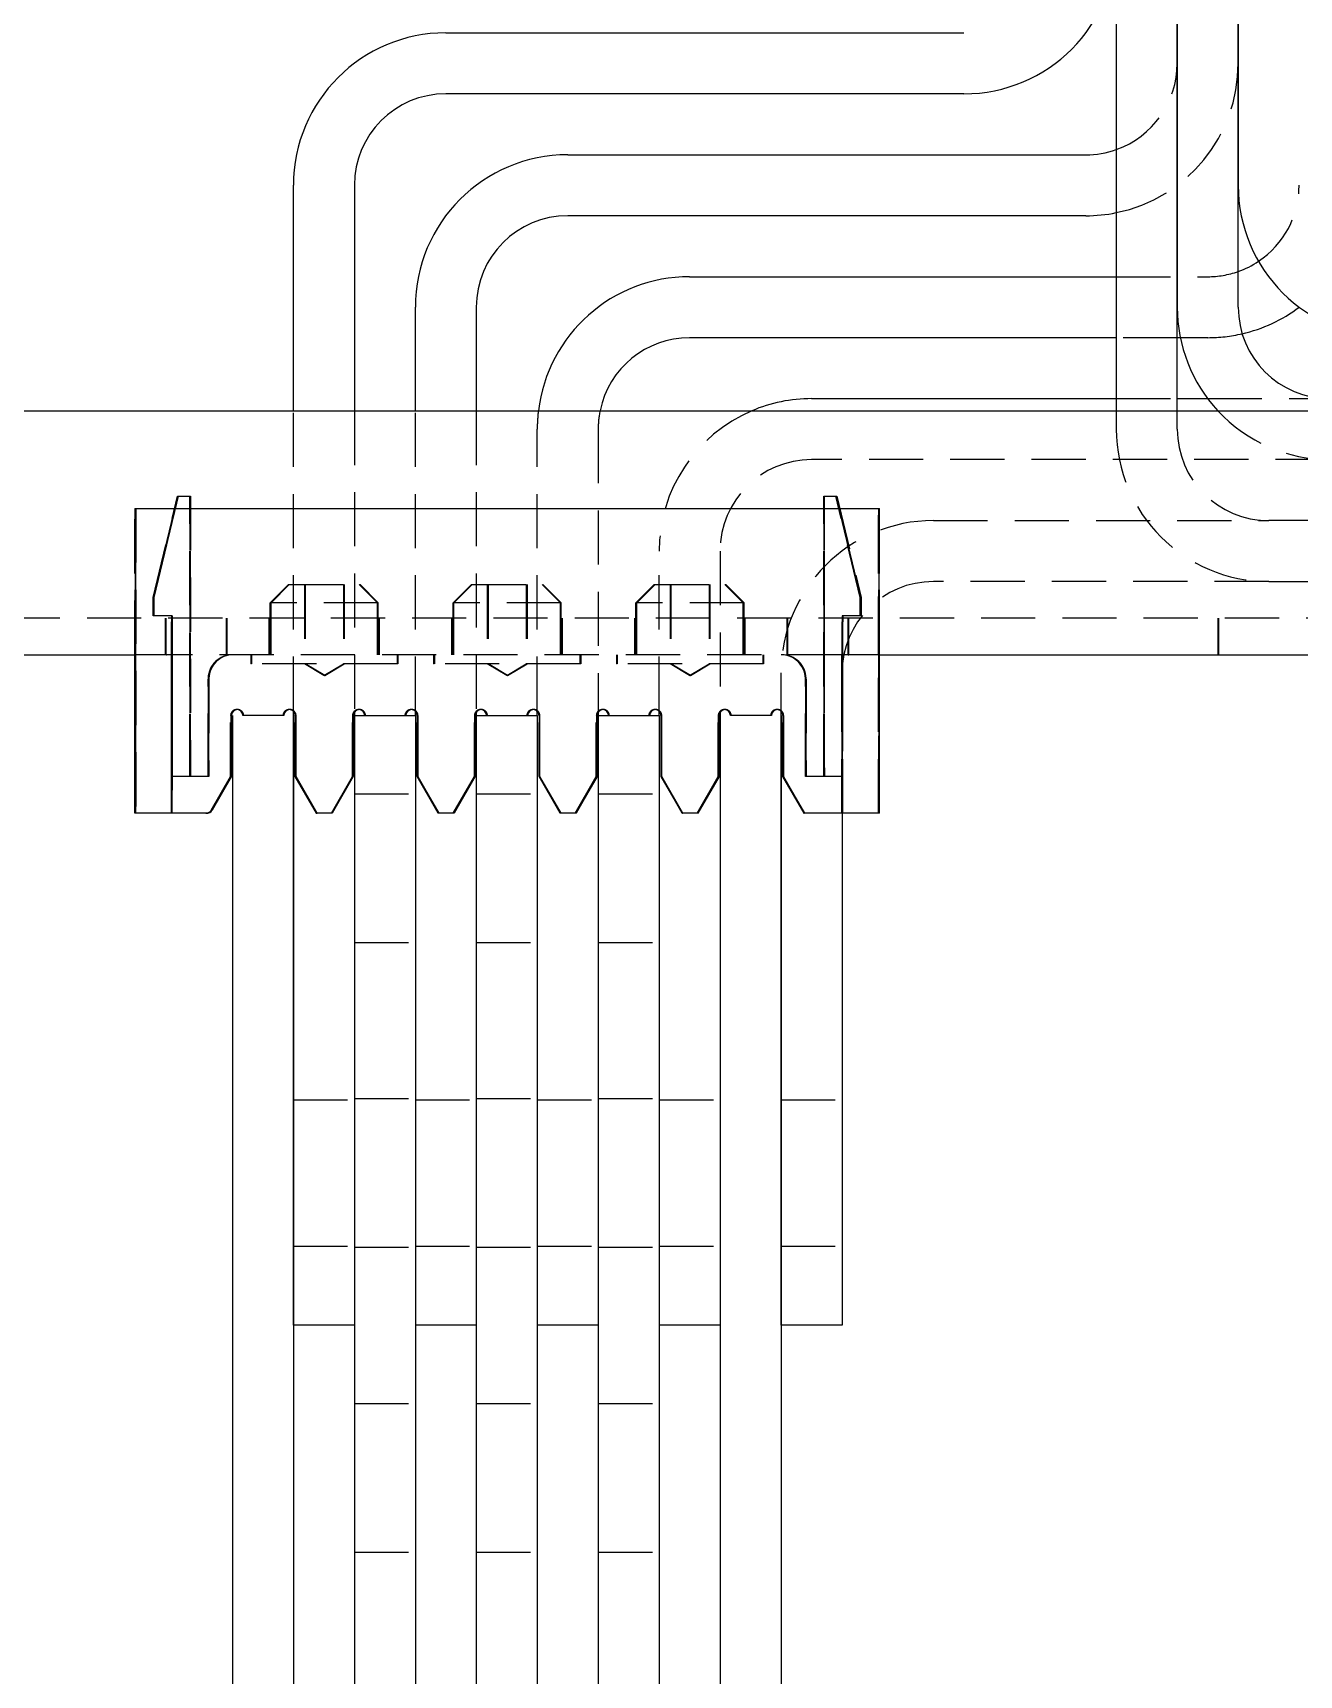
# Model space of a CAD drawing. Header units: millimetres. Extents: x -116965 to 323937, y 291661 to 566926.
# Drawn here: x -20347.3 to -20273.1, y 326051.8 to 326148 of the extents above; entities that cross this region are included whole.
import ezdxf

# ---------------------------------------------------------------- set-up
doc = ezdxf.new("R2010")
doc.units = ezdxf.units.MM
doc.linetypes.add('HIDDEN2', pattern=[4.7625, 3.175, -1.5875])
doc.layers.add('ALPHA', color=255, linetype='Continuous')
doc.layers.add('Pointille_Court', color=40, linetype='HIDDEN2', lineweight=25)

msp = doc.modelspace()

# ---------------------------------------------------------------- linework, layer by layer
at = {"layer": 'ALPHA'}
for p, q in [((-20283.804913, 326155.155185), (-20283.804913, 326125.869471)), ((-20280.233484, 326125.869471), (-20280.233484, 326155.155185)), ((-20280.233484, 326155.155185), (-20280.233484, 326131.9409)), ((-20276.662056, 326131.9409), (-20276.662056, 326155.155185)), ((-20276.662056, 326155.155185), (-20276.662056, 326139.083757)), ((-20323.090627, 326148.012328), (-20292.733484, 326148.012328)), ((-20292.733484, 326144.4409), (-20323.090627, 326144.4409)), ((-20315.94777, 326140.869471), (-20285.590627, 326140.869471)), ((-20332.019199, 326125.869471), (-20332.019199, 326139.083757)), ((-20328.44777, 326139.083757), (-20328.44777, 326125.869471)), ((-20285.590627, 326137.298043), (-20315.94777, 326137.298043)), ((-20308.804913, 326133.726614), (-20283.804913, 326133.726614)), ((-20324.876341, 326125.869471), (-20324.876341, 326131.9409)), ((-20321.304913, 326131.9409), (-20321.304913, 326125.869471)), ((-20283.804913, 326130.155185), (-20308.804913, 326130.155185)), ((-20280.05309, 326130.155185), (-20280.233484, 326130.155185)), ((-20435.195723, 326125.869471), (-20114.481443, 326125.869471)), ((-20301.662056, 326126.583757), (-20283.804913, 326126.583757)), ((-20280.233484, 326126.583757), (-20278.44777, 326126.583757)), ((-20341.266713, 326111.583757), (-20341.266541, 326120.155185)), ((-20341.266541, 326120.155185), (-20341.266133, 326120.155185)), ((-20341.266133, 326120.155185), (-20297.694706, 326120.155185)), ((-20341.266133, 326120.155185), (-20341.266133, 326102.298043)), ((-20297.694706, 326102.298043), (-20297.694706, 326120.155185)), ((-20386.980418, 326111.583757), (-20341.266713, 326111.583757)), ((-20341.307969, 326102.298043), (-20341.307969, 326111.583757)), ((-20341.307389, 326111.583757), (-20341.307389, 326102.298043)), ((-20341.302427, 326102.298043), (-20341.302427, 326111.583757)), ((-20341.301848, 326111.583757), (-20341.301848, 326102.298043)), ((-20341.272255, 326102.298043), (-20341.272255, 326111.583757)), ((-20341.271675, 326111.583757), (-20341.271675, 326102.298043)), ((-20341.266713, 326102.298043), (-20341.266713, 326111.583757)), ((-20297.694706, 326111.583757), (-20251.981, 326111.583757)), ((-20297.688098, 326102.298043), (-20297.688098, 326111.583757)), ((-20335.658991, 326108.012328), (-20335.658991, 326104.4409)), ((-20335.652384, 326108.012328), (-20335.652384, 326104.4409)), ((-20335.590627, 326108.012328), (-20335.590627, 326018.726614)), ((-20334.980419, 326108.012328), (-20334.98654, 326108.012328)), ((-20334.950826, 326108.012328), (-20334.980419, 326108.012328)), ((-20334.944705, 326108.012328), (-20334.950826, 326108.012328)), ((-20332.587562, 326108.012328), (-20334.944705, 326108.012328)), ((-20332.580955, 326108.012328), (-20332.587562, 326108.012328)), ((-20332.019199, 326072.298043), (-20332.019199, 326108.295725)), ((-20332.019199, 326108.012328), (-20332.019199, 326018.726614)), ((-20331.879398, 326108.012328), (-20331.879398, 326104.4409)), ((-20331.873276, 326104.4409), (-20331.873276, 326108.012328)), ((-20328.516134, 326108.012328), (-20328.516134, 326104.4409)), ((-20328.509527, 326108.012328), (-20328.509527, 326104.4409)), ((-20328.44777, 326108.213072), (-20328.44777, 326108.012328)), ((-20328.44777, 326108.012328), (-20324.876341, 326108.012328)), ((-20328.44777, 326108.012328), (-20328.44777, 326018.726614)), ((-20324.876341, 326108.012328), (-20324.876341, 326108.295724)), ((-20324.876341, 326108.012328), (-20324.876341, 326018.726614)), ((-20324.736541, 326108.012328), (-20324.736541, 326104.4409)), ((-20324.730419, 326104.4409), (-20324.730419, 326108.012328)), ((-20321.373277, 326108.012328), (-20321.373277, 326104.4409)), ((-20321.366669, 326108.012328), (-20321.366669, 326104.4409)), ((-20321.304913, 326108.213072), (-20321.304913, 326108.012328)), ((-20321.304913, 326108.012328), (-20317.733484, 326108.012328)), ((-20321.304913, 326108.012328), (-20321.304913, 326018.726614)), ((-20317.733484, 326108.012328), (-20317.733484, 326108.295724)), ((-20317.733484, 326108.012328), (-20317.733484, 326018.726614)), ((-20317.593684, 326108.012328), (-20317.593684, 326104.4409)), ((-20317.587562, 326104.4409), (-20317.587562, 326108.012328)), ((-20314.23042, 326108.012328), (-20314.23042, 326104.4409)), ((-20314.223812, 326108.012328), (-20314.223812, 326104.4409)), ((-20314.162056, 326108.213072), (-20314.162056, 326108.012328)), ((-20314.162056, 326108.012328), (-20310.590627, 326108.012328)), ((-20314.162056, 326108.012328), (-20314.162056, 326018.726614)), ((-20310.590627, 326108.012328), (-20310.590627, 326108.295724)), ((-20310.590627, 326108.012328), (-20310.590627, 326018.726614)), ((-20310.450827, 326108.012328), (-20310.450827, 326104.4409)), ((-20310.444705, 326104.4409), (-20310.444705, 326108.012328)), ((-20307.087562, 326108.012328), (-20307.087562, 326104.4409)), ((-20307.080955, 326108.012328), (-20307.080955, 326104.4409)), ((-20307.019199, 326108.213072), (-20307.019199, 326072.298043)), ((-20307.019199, 326108.012328), (-20307.019199, 326018.726614)), ((-20306.408991, 326108.012328), (-20306.415112, 326108.012328)), ((-20306.379398, 326108.012328), (-20306.408991, 326108.012328)), ((-20306.373277, 326108.012328), (-20306.379398, 326108.012328)), ((-20304.016134, 326108.012328), (-20306.373277, 326108.012328)), ((-20304.009527, 326108.012328), (-20304.016134, 326108.012328)), ((-20303.44777, 326072.298043), (-20303.44777, 326108.295724)), ((-20303.44777, 326108.012328), (-20303.44777, 326018.726614)), ((-20303.30797, 326108.012328), (-20303.30797, 326104.4409)), ((-20303.301848, 326104.4409), (-20303.301848, 326108.012328)), ((-20335.658991, 326104.4409), (-20336.793071, 326102.476614)), ((-20335.652384, 326104.4409), (-20336.786465, 326102.476614)), ((-20331.879398, 326104.4409), (-20331.873276, 326104.4409)), ((-20331.879398, 326104.4409), (-20330.642218, 326102.298043)), ((-20330.636097, 326102.298043), (-20331.873276, 326104.4409)), ((-20328.516134, 326104.4409), (-20329.753313, 326102.298043)), ((-20328.509527, 326104.4409), (-20329.746706, 326102.298043)), ((-20324.736541, 326104.4409), (-20324.730419, 326104.4409)), ((-20324.736541, 326104.4409), (-20323.499361, 326102.298043)), ((-20323.49324, 326102.298043), (-20324.730419, 326104.4409)), ((-20321.373277, 326104.4409), (-20322.610456, 326102.298043)), ((-20321.366669, 326104.4409), (-20322.603849, 326102.298043)), ((-20317.593684, 326104.4409), (-20317.587562, 326104.4409)), ((-20317.593684, 326104.4409), (-20316.356504, 326102.298043)), ((-20316.350383, 326102.298043), (-20317.587562, 326104.4409)), ((-20314.23042, 326104.4409), (-20315.467599, 326102.298043)), ((-20314.223812, 326104.4409), (-20315.460991, 326102.298043)), ((-20310.450827, 326104.4409), (-20310.444705, 326104.4409)), ((-20310.450827, 326104.4409), (-20309.213647, 326102.298043)), ((-20309.207526, 326102.298043), (-20310.444705, 326104.4409)), ((-20307.087562, 326104.4409), (-20308.324742, 326102.298043)), ((-20307.080955, 326104.4409), (-20308.318134, 326102.298043)), ((-20303.30797, 326104.4409), (-20303.301848, 326104.4409)), ((-20303.30797, 326104.4409), (-20302.07079, 326102.298043)), ((-20302.064669, 326102.298043), (-20303.301848, 326104.4409)), ((-20341.307389, 326102.298043), (-20341.307969, 326102.298043)), ((-20341.302427, 326102.298043), (-20341.307389, 326102.298043)), ((-20341.301848, 326102.298043), (-20341.302427, 326102.298043)), ((-20341.272255, 326102.298043), (-20341.301848, 326102.298043)), ((-20341.271675, 326102.298043), (-20341.272255, 326102.298043)), ((-20341.266713, 326102.298043), (-20341.271675, 326102.298043)), ((-20341.266133, 326102.298043), (-20341.266713, 326102.298043)), ((-20337.102366, 326102.298043), (-20341.266133, 326102.298043)), ((-20337.095759, 326102.298043), (-20337.102366, 326102.298043)), ((-20330.642218, 326102.298043), (-20330.636097, 326102.298043)), ((-20329.753313, 326102.298043), (-20330.636097, 326102.298043)), ((-20329.746706, 326102.298043), (-20329.753313, 326102.298043)), ((-20323.499361, 326102.298043), (-20323.49324, 326102.298043)), ((-20322.610456, 326102.298043), (-20323.49324, 326102.298043)), ((-20322.603849, 326102.298043), (-20322.610456, 326102.298043)), ((-20316.356504, 326102.298043), (-20316.350383, 326102.298043)), ((-20315.467599, 326102.298043), (-20316.350383, 326102.298043)), ((-20315.460991, 326102.298043), (-20315.467599, 326102.298043)), ((-20309.213647, 326102.298043), (-20309.207526, 326102.298043)), ((-20308.324742, 326102.298043), (-20309.207526, 326102.298043)), ((-20308.318134, 326102.298043), (-20308.324742, 326102.298043)), ((-20302.07079, 326102.298043), (-20302.064669, 326102.298043)), ((-20297.694706, 326102.298043), (-20302.064669, 326102.298043)), ((-20299.876341, 326102.298043), (-20299.876341, 326072.298043)), ((-20297.688098, 326102.298043), (-20297.694706, 326102.298043)), ((-20328.44777, 326072.298043), (-20332.019199, 326072.298043)), ((-20321.304913, 326072.298043), (-20324.876341, 326072.298043)), ((-20314.162056, 326072.298043), (-20317.733484, 326072.298043)), ((-20307.019199, 326072.298043), (-20310.590627, 326072.298043)), ((-20299.876341, 326072.298043), (-20303.44777, 326072.298043))]:
    msp.add_line(p, q, dxfattribs=at)
for centre, radius, start, end in [((-20292.733484, 326153.369471), 8.928571, 270, 0), ((-20323.090627, 326139.083757), 8.928571, 90, 180), ((-20323.090627, 326139.083757), 5.357143, 90, 180), ((-20315.94777, 326131.9409), 8.928571, 90, 180), ((-20285.590627, 326146.226614), 5.357143, 270, 289.47122063), ((-20267.733484, 326139.083757), 8.928571, 180, 270), ((-20285.590627, 326146.226614), 8.928571, 270, 281.53695903), ((-20315.94777, 326131.9409), 5.357143, 90, 180), ((-20278.44777, 326139.083757), 5.357143, 289.47122063, 303.74898859), ((-20308.804913, 326124.798043), 8.928571, 90, 173.10789742), ((-20271.304913, 326131.9409), 8.928571, 180, 222.84364304), ((-20271.304913, 326131.9409), 5.357143, 180, 270), ((-20278.44777, 326139.083757), 8.928571, 283.05194057, 306.86989765), ((-20308.804913, 326124.798043), 5.357143, 90, 168.46304097), ((-20301.662056, 326117.655185), 8.928571, 90, 113.07391807), ((-20335.295241, 326108.012328), 0.357143, 91.02102788, 180), ((-20332.223812, 326108.012328), 0.357143, 91.02103235, 180), ((-20328.152384, 326108.012328), 0.357143, 91.02103827, 180), ((-20325.080955, 326108.012328), 0.357143, 91.02104274, 180), ((-20321.009527, 326108.012328), 0.357143, 91.02104867, 180), ((-20317.938098, 326108.012328), 0.357143, 91.02105313, 180), ((-20313.866669, 326108.012328), 0.357143, 91.02105906, 180), ((-20310.795241, 326108.012328), 0.357143, 91.02106353, 180), ((-20306.723812, 326108.012328), 0.357143, 91.02106945, 180), ((-20303.652384, 326108.012328), 0.357143, 91.02107392, 180), ((-20337.095759, 326102.655185), 0.357143, 270, 330)]:
    msp.add_arc(centre, radius, start, end, dxfattribs=at)
for centre, start_param, end_param in [((-20335.301848, 326108.012328), 4.71238898, 7.853981634), ((-20335.343683, 326108.012328), 4.71238898, 6.215313854), ((-20335.337562, 326108.012328), 4.71238898, 6.223901028), ((-20335.307969, 326108.012328), 4.71238898, 6.274615404), ((-20332.230419, 326108.012328), 4.71238898, 7.853981634), ((-20332.272255, 326108.012328), 5.495733454, 6.215313776), ((-20332.266133, 326108.012328), 5.519735519, 6.22390095), ((-20332.23654, 326108.012328), 4.71238898, 6.274615404), ((-20328.158991, 326108.012328), 4.71238898, 7.853981634), ((-20328.200826, 326108.012328), 4.71238898, 6.215313672), ((-20328.194705, 326108.012328), 4.71238898, 6.223900846), ((-20328.165112, 326108.012328), 4.71238898, 6.274615404), ((-20325.087562, 326108.012328), 4.71238898, 7.853981634), ((-20325.129398, 326108.012328), 5.49573294, 6.215313594), ((-20325.123276, 326108.012328), 5.519735017, 6.223900768), ((-20325.093683, 326108.012328), 4.71238898, 6.274615404), ((-20321.016134, 326108.012328), 4.71238898, 7.853981634), ((-20321.057969, 326108.012328), 4.71238898, 6.215313491), ((-20321.051848, 326108.012328), 4.71238898, 6.223900664), ((-20321.022255, 326108.012328), 4.71238898, 6.274615404), ((-20317.944705, 326108.012328), 4.71238898, 7.853981634), ((-20317.986541, 326108.012328), 5.495732426, 6.215313412), ((-20317.980419, 326108.012328), 5.519734515, 6.223900586), ((-20317.950826, 326108.012328), 4.71238898, 6.274615404), ((-20313.873277, 326108.012328), 4.71238898, 7.853981634), ((-20313.915112, 326108.012328), 4.71238898, 6.215313309), ((-20313.908991, 326108.012328), 4.71238898, 6.223900483), ((-20313.879398, 326108.012328), 4.71238898, 6.274615404), ((-20310.801848, 326108.012328), 4.71238898, 7.853981634), ((-20310.843684, 326108.012328), 5.495731912, 6.215313231), ((-20310.837562, 326108.012328), 5.519734013, 6.223900405), ((-20310.807969, 326108.012328), 4.71238898, 6.274615404), ((-20306.73042, 326108.012328), 4.71238898, 7.853981634), ((-20306.772255, 326108.012328), 4.71238898, 6.215313127), ((-20306.766134, 326108.012328), 4.71238898, 6.223900301), ((-20306.736541, 326108.012328), 4.71238898, 6.274615404), ((-20303.658991, 326108.012328), 4.71238898, 7.853981634), ((-20303.700827, 326108.012328), 5.495731398, 6.215313049), ((-20303.694705, 326108.012328), 5.519733511, 6.223900223), ((-20303.665112, 326108.012328), 4.71238898, 6.274615404), ((-20337.102366, 326102.655185), 3.141592654, 4.188790205)]:
    msp.add_ellipse(centre, major_axis=(0, 0.357143), ratio=0.999999982, start_param=start_param, end_param=end_param, dxfattribs=at)
at = {"layer": 'Pointille_Court'}
for p, q in [((-20283.804913, 326133.726614), (-20278.44777, 326133.726614)), ((-20280.233484, 326130.155185), (-20283.804913, 326130.155185)), ((-20278.44777, 326130.155185), (-20280.05309, 326130.155185)), ((-20332.019199, 326108.295725), (-20332.019199, 326125.869471)), ((-20328.44777, 326125.869471), (-20328.44777, 326108.213072)), ((-20324.876341, 326108.295724), (-20324.876341, 326125.869471)), ((-20321.304913, 326125.869471), (-20321.304913, 326108.213072)), ((-20283.804913, 326126.583757), (-20280.233484, 326126.583757)), ((-20283.804913, 326125.869471), (-20283.804913, 326124.798043)), ((-20280.233484, 326124.798043), (-20280.233484, 326125.869471)), ((-20278.44777, 326126.583757), (-20271.304913, 326126.583757)), ((-20317.733484, 326108.295724), (-20317.733484, 326124.798043)), ((-20314.162056, 326124.798043), (-20314.162056, 326108.213072)), ((-20271.304913, 326123.012328), (-20301.662056, 326123.012328)), ((-20341.307969, 326120.155185), (-20341.307561, 326120.155185)), ((-20341.307969, 326111.583757), (-20341.307969, 326120.155185)), ((-20341.307561, 326120.155185), (-20341.307389, 326111.583757)), ((-20341.307561, 326120.155185), (-20341.302256, 326120.155185)), ((-20341.302427, 326111.583757), (-20341.302256, 326120.155185)), ((-20341.302256, 326120.155185), (-20341.301848, 326120.155185)), ((-20341.301848, 326120.155185), (-20341.272255, 326120.155185)), ((-20341.301848, 326120.155185), (-20341.301848, 326111.583757)), ((-20341.272255, 326120.155185), (-20341.271846, 326120.155185)), ((-20341.272255, 326111.583757), (-20341.272255, 326120.155185)), ((-20341.271846, 326120.155185), (-20341.271675, 326111.583757)), ((-20341.271846, 326120.155185), (-20341.266541, 326120.155185)), ((-20341.259527, 326120.155185), (-20341.259527, 326102.298043)), ((-20338.805316, 326120.869471), (-20340.233937, 326114.9409)), ((-20340.233022, 326114.9409), (-20338.8045, 326120.869471)), ((-20338.769602, 326120.869471), (-20340.198223, 326114.9409)), ((-20340.197308, 326114.9409), (-20338.768786, 326120.869471)), ((-20340.188098, 326114.9409), (-20338.759527, 326120.869471)), ((-20338.805316, 326120.869471), (-20338.8045, 326120.869471)), ((-20338.8045, 326120.869471), (-20338.769602, 326120.869471)), ((-20338.769602, 326120.869471), (-20338.768786, 326120.869471)), ((-20338.768786, 326120.869471), (-20338.0545, 326120.869471)), ((-20338.091162, 326104.953344), (-20338.091031, 326120.869471)), ((-20338.090214, 326120.869471), (-20338.090083, 326104.953344)), ((-20338.055448, 326104.953344), (-20338.055316, 326120.869471)), ((-20338.0545, 326120.869471), (-20338.054368, 326104.953344)), ((-20338.0545, 326120.869471), (-20338.045241, 326120.869471)), ((-20338.045241, 326120.869471), (-20338.045241, 326104.953344)), ((-20300.948134, 326120.869471), (-20300.948305, 326104.94655)), ((-20300.948134, 326120.869471), (-20300.947332, 326120.869471)), ((-20300.947332, 326120.869471), (-20300.91242, 326120.869471)), ((-20300.947225, 326104.957788), (-20300.947332, 326120.869471)), ((-20300.91242, 326120.869471), (-20300.912591, 326104.94655)), ((-20300.91242, 326120.869471), (-20300.911618, 326120.869471)), ((-20300.911618, 326120.869471), (-20300.197332, 326120.869471)), ((-20300.911511, 326104.957788), (-20300.911618, 326120.869471)), ((-20300.902384, 326104.957788), (-20300.902384, 326120.869471)), ((-20298.805341, 326114.9409), (-20300.233849, 326120.869471)), ((-20300.233046, 326120.869471), (-20298.804435, 326114.9409)), ((-20298.769626, 326114.9409), (-20300.198134, 326120.869471)), ((-20300.197332, 326120.869471), (-20298.768721, 326114.9409)), ((-20300.197332, 326120.869471), (-20300.188098, 326120.869471)), ((-20300.188098, 326120.869471), (-20298.759527, 326114.9409)), ((-20297.736541, 326120.155185), (-20297.736541, 326102.298043)), ((-20297.735961, 326111.583757), (-20297.736133, 326120.155185)), ((-20297.730828, 326120.155185), (-20297.730999, 326111.583757)), ((-20297.73042, 326102.298043), (-20297.73042, 326120.155185)), ((-20297.700827, 326120.155185), (-20297.700827, 326102.298043)), ((-20297.700247, 326111.583757), (-20297.700419, 326120.155185)), ((-20297.695114, 326120.155185), (-20297.695285, 326111.583757)), ((-20297.694706, 326120.155185), (-20297.688098, 326120.155185)), ((-20297.688098, 326111.583757), (-20297.688098, 326120.155185)), ((-20294.519199, 326119.4409), (-20274.876341, 326119.4409)), ((-20248.090627, 326119.4409), (-20274.876341, 326119.4409)), ((-20310.590627, 326108.295724), (-20310.590627, 326117.655185)), ((-20307.019199, 326117.655185), (-20307.019199, 326108.213072)), ((-20332.304908, 326115.6909), (-20333.376337, 326114.619471)), ((-20332.269194, 326115.6909), (-20333.340623, 326114.619471)), ((-20332.259527, 326115.6909), (-20333.330955, 326114.619471)), ((-20332.304908, 326115.6909), (-20332.304908, 326115.6909)), ((-20332.304908, 326115.6909), (-20332.269194, 326115.6909)), ((-20332.269194, 326115.6909), (-20332.269194, 326115.6909)), ((-20332.269194, 326115.6909), (-20328.126337, 326115.6909)), ((-20331.376337, 326115.6909), (-20331.376337, 326111.583757)), ((-20331.340623, 326115.6909), (-20331.340623, 326111.583757)), ((-20331.330955, 326115.6909), (-20331.330955, 326111.583757)), ((-20329.090623, 326115.6909), (-20329.090623, 326111.583757)), ((-20329.054908, 326115.6909), (-20329.054908, 326111.583757)), ((-20329.045241, 326115.6909), (-20329.045241, 326111.583757)), ((-20328.162051, 326115.6909), (-20327.090623, 326114.619471)), ((-20328.126337, 326115.6909), (-20327.054908, 326114.619471)), ((-20328.126337, 326115.6909), (-20328.116669, 326115.6909)), ((-20328.116669, 326115.6909), (-20327.045241, 326114.619471)), ((-20321.590623, 326115.6909), (-20322.662051, 326114.619471)), ((-20321.554909, 326115.6909), (-20322.626337, 326114.619471)), ((-20321.545241, 326115.6909), (-20322.616669, 326114.619471)), ((-20321.590623, 326115.6909), (-20321.590623, 326115.6909)), ((-20321.590623, 326115.6909), (-20321.554909, 326115.6909)), ((-20321.554909, 326115.6909), (-20321.554909, 326115.6909)), ((-20321.554909, 326115.6909), (-20317.412051, 326115.6909)), ((-20320.662051, 326115.6909), (-20320.662051, 326111.583757)), ((-20320.626337, 326115.6909), (-20320.626337, 326111.583757)), ((-20320.616669, 326115.6909), (-20320.616669, 326111.583757)), ((-20318.376337, 326115.6909), (-20318.376337, 326111.583757)), ((-20318.340623, 326115.6909), (-20318.340623, 326111.583757)), ((-20318.330955, 326115.6909), (-20318.330955, 326111.583757)), ((-20317.447766, 326115.6909), (-20316.376337, 326114.619471)), ((-20317.412051, 326115.6909), (-20316.340623, 326114.619471)), ((-20317.412051, 326115.6909), (-20317.402384, 326115.6909)), ((-20317.402384, 326115.6909), (-20316.330955, 326114.619471)), ((-20310.876337, 326115.6909), (-20311.947766, 326114.619471)), ((-20310.840623, 326115.6909), (-20311.912052, 326114.619471)), ((-20310.830955, 326115.6909), (-20311.902384, 326114.619471)), ((-20310.876337, 326115.6909), (-20310.876337, 326115.6909)), ((-20310.876337, 326115.6909), (-20310.840623, 326115.6909)), ((-20310.840623, 326115.6909), (-20310.840623, 326115.6909)), ((-20310.840623, 326115.6909), (-20306.697766, 326115.6909)), ((-20309.947766, 326115.6909), (-20309.947766, 326111.583757)), ((-20309.912052, 326115.6909), (-20309.912052, 326111.583757)), ((-20309.902384, 326115.6909), (-20309.902384, 326111.583757)), ((-20307.662052, 326115.6909), (-20307.662052, 326111.583757)), ((-20307.626337, 326115.6909), (-20307.626337, 326111.583757)), ((-20307.616669, 326115.6909), (-20307.616669, 326111.583757)), ((-20306.73348, 326115.6909), (-20305.662052, 326114.619471)), ((-20306.697766, 326115.6909), (-20305.626337, 326114.619471)), ((-20306.697766, 326115.6909), (-20306.688098, 326115.6909)), ((-20306.688098, 326115.6909), (-20305.616669, 326114.619471)), ((-20274.876341, 326115.869471), (-20294.519199, 326115.869471)), ((-20274.876341, 326115.869471), (-20248.090627, 326115.869471)), ((-20340.233937, 326114.9409), (-20340.233946, 326113.869471)), ((-20340.233022, 326114.9409), (-20340.233937, 326114.9409)), ((-20340.233014, 326113.869471), (-20340.233022, 326114.9409)), ((-20340.198223, 326114.9409), (-20340.198231, 326113.869471)), ((-20340.197308, 326114.9409), (-20340.198223, 326114.9409)), ((-20340.197299, 326113.869471), (-20340.197308, 326114.9409)), ((-20340.188098, 326113.869471), (-20340.188098, 326114.9409)), ((-20333.376337, 326111.583757), (-20333.376337, 326114.619471)), ((-20333.340623, 326114.619471), (-20333.376337, 326114.619471)), ((-20333.376337, 326114.619471), (-20333.376337, 326114.619471)), ((-20333.340623, 326111.583757), (-20333.340623, 326114.619471)), ((-20327.054908, 326114.619471), (-20333.340623, 326114.619471)), ((-20333.340623, 326114.619471), (-20333.340623, 326114.619471)), ((-20333.330955, 326111.583757), (-20333.330955, 326114.619471)), ((-20327.090623, 326111.583757), (-20327.090623, 326114.619471)), ((-20327.054908, 326111.583757), (-20327.054908, 326114.619471)), ((-20327.045241, 326114.619471), (-20327.054908, 326114.619471)), ((-20327.045241, 326111.583757), (-20327.045241, 326114.619471)), ((-20322.662051, 326111.583757), (-20322.662051, 326114.619471)), ((-20322.626337, 326114.619471), (-20322.662051, 326114.619471)), ((-20322.662051, 326114.619471), (-20322.662051, 326114.619471)), ((-20322.626337, 326111.583757), (-20322.626337, 326114.619471)), ((-20316.340623, 326114.619471), (-20322.626337, 326114.619471)), ((-20322.626337, 326114.619471), (-20322.626337, 326114.619471)), ((-20322.616669, 326111.583757), (-20322.616669, 326114.619471)), ((-20316.376337, 326111.583757), (-20316.376337, 326114.619471)), ((-20316.340623, 326111.583757), (-20316.340623, 326114.619471)), ((-20316.330955, 326114.619471), (-20316.340623, 326114.619471)), ((-20316.330955, 326111.583757), (-20316.330955, 326114.619471)), ((-20311.947766, 326111.583757), (-20311.947766, 326114.619471)), ((-20311.912052, 326114.619471), (-20311.947766, 326114.619471)), ((-20311.947766, 326114.619471), (-20311.947766, 326114.619471)), ((-20311.912052, 326111.583757), (-20311.912052, 326114.619471)), ((-20305.626337, 326114.619471), (-20311.912052, 326114.619471)), ((-20311.912052, 326114.619471), (-20311.912052, 326114.619471)), ((-20311.902384, 326111.583757), (-20311.902384, 326114.619471)), ((-20305.662052, 326111.583757), (-20305.662052, 326114.619471)), ((-20305.626337, 326111.583757), (-20305.626337, 326114.619471)), ((-20305.616669, 326114.619471), (-20305.626337, 326114.619471)), ((-20305.616669, 326111.583757), (-20305.616669, 326114.619471)), ((-20298.805352, 326113.869471), (-20298.805341, 326114.9409)), ((-20298.804435, 326114.9409), (-20298.805341, 326114.9409)), ((-20298.804435, 326114.9409), (-20298.804428, 326113.869471)), ((-20298.769638, 326113.869471), (-20298.769626, 326114.9409)), ((-20298.768721, 326114.9409), (-20298.769626, 326114.9409)), ((-20298.768721, 326114.9409), (-20298.768714, 326113.869471)), ((-20298.759527, 326114.9409), (-20298.759527, 326113.869471)), ((-20112.339402, 326113.726614), (-20437.339397, 326113.726614)), ((-20340.233014, 326113.869471), (-20340.233946, 326113.869471)), ((-20340.198231, 326113.869471), (-20340.233014, 326113.869471)), ((-20340.197299, 326113.869471), (-20340.198231, 326113.869471)), ((-20339.125871, 326113.869471), (-20340.197299, 326113.869471)), ((-20339.519806, 326111.583757), (-20339.519806, 326113.726614)), ((-20339.518582, 326111.583757), (-20339.518582, 326113.726614)), ((-20339.484092, 326111.583757), (-20339.484092, 326113.726614)), ((-20339.482868, 326111.583757), (-20339.482868, 326113.726614)), ((-20339.473812, 326111.583757), (-20339.473812, 326113.726614)), ((-20339.164532, 326111.583757), (-20339.164571, 326113.502624)), ((-20339.162517, 326113.869471), (-20339.162591, 326104.953344)), ((-20339.161511, 326104.953344), (-20339.161585, 326113.869471)), ((-20339.159532, 326113.502624), (-20339.15957, 326111.583757)), ((-20339.128818, 326111.583757), (-20339.128856, 326113.502624)), ((-20339.126803, 326113.869471), (-20339.126877, 326104.953344)), ((-20339.125797, 326104.953344), (-20339.125871, 326113.869471)), ((-20339.116669, 326113.869471), (-20339.125871, 326113.869471)), ((-20339.123817, 326113.502624), (-20339.123856, 326111.583757)), ((-20339.116669, 326113.502624), (-20339.116669, 326113.869471)), ((-20339.116669, 326113.502624), (-20339.116669, 326111.583757)), ((-20335.948378, 326111.583757), (-20335.948378, 326113.726614)), ((-20335.947153, 326111.583757), (-20335.947153, 326113.726614)), ((-20335.912663, 326111.583757), (-20335.912663, 326113.726614)), ((-20335.911439, 326111.583757), (-20335.911439, 326113.726614)), ((-20335.902384, 326111.583757), (-20335.902384, 326113.726614)), ((-20333.447766, 326111.583757), (-20333.447766, 326113.726614)), ((-20333.412051, 326111.583757), (-20333.412051, 326113.726614)), ((-20333.402384, 326111.583757), (-20333.402384, 326113.726614)), ((-20327.019194, 326111.583757), (-20327.019194, 326113.726614)), ((-20326.98348, 326111.583757), (-20326.98348, 326113.726614)), ((-20326.973812, 326111.583757), (-20326.973812, 326113.726614)), ((-20322.73348, 326111.583757), (-20322.73348, 326113.726614)), ((-20322.697766, 326111.583757), (-20322.697766, 326113.726614)), ((-20322.688098, 326111.583757), (-20322.688098, 326113.726614)), ((-20316.304909, 326111.583757), (-20316.304909, 326113.726614)), ((-20316.269194, 326111.583757), (-20316.269194, 326113.726614)), ((-20316.259527, 326111.583757), (-20316.259527, 326113.726614)), ((-20312.019195, 326111.583757), (-20312.019195, 326113.726614)), ((-20311.98348, 326111.583757), (-20311.98348, 326113.726614)), ((-20311.973812, 326111.583757), (-20311.973812, 326113.726614)), ((-20305.590623, 326111.583757), (-20305.590623, 326113.726614)), ((-20305.554909, 326111.583757), (-20305.554909, 326113.726614)), ((-20305.545241, 326111.583757), (-20305.545241, 326113.726614)), ((-20303.091235, 326111.583757), (-20303.091235, 326113.726614)), ((-20303.090011, 326111.583757), (-20303.090011, 326113.726614)), ((-20303.055521, 326111.583757), (-20303.055521, 326113.726614)), ((-20303.054297, 326111.583757), (-20303.054297, 326113.726614)), ((-20303.045241, 326111.583757), (-20303.045241, 326113.726614)), ((-20299.878857, 326113.502624), (-20299.878819, 326111.583757)), ((-20299.876876, 326104.94655), (-20299.876781, 326113.869471)), ((-20299.876781, 326113.869471), (-20299.875857, 326113.869471)), ((-20299.841066, 326113.869471), (-20299.875857, 326113.869471)), ((-20299.875857, 326113.869471), (-20299.875797, 326104.957788)), ((-20299.873857, 326111.583757), (-20299.873818, 326113.502624)), ((-20299.843143, 326113.502624), (-20299.843104, 326111.583757)), ((-20299.841162, 326104.94655), (-20299.841066, 326113.869471)), ((-20299.841066, 326113.869471), (-20299.840142, 326113.869471)), ((-20298.768714, 326113.869471), (-20299.840142, 326113.869471)), ((-20299.840142, 326113.869471), (-20299.840083, 326104.957788)), ((-20299.838142, 326111.583757), (-20299.838104, 326113.502624)), ((-20299.830955, 326113.869471), (-20299.830955, 326113.502624)), ((-20299.830955, 326111.583757), (-20299.830955, 326113.502624)), ((-20299.519807, 326111.583757), (-20299.519807, 326113.726614)), ((-20299.518583, 326111.583757), (-20299.518583, 326113.726614)), ((-20299.484093, 326111.583757), (-20299.484093, 326113.726614)), ((-20299.482868, 326111.583757), (-20299.482868, 326113.726614)), ((-20299.473812, 326111.583757), (-20299.473812, 326113.726614)), ((-20298.759527, 326113.869471), (-20298.768714, 326113.869471)), ((-20277.841188, 326111.583757), (-20277.841188, 326113.726614)), ((-20277.840059, 326111.583757), (-20277.840059, 326113.726614)), ((-20277.805474, 326111.583757), (-20277.805474, 326113.726614)), ((-20277.804345, 326111.583757), (-20277.804345, 326113.726614)), ((-20277.795241, 326111.583757), (-20277.795241, 326113.726614)), ((-20339.480999, 326111.583757), (-20341.266713, 326111.583757)), ((-20339.480999, 326111.583757), (-20339.455752, 326111.583757)), ((-20339.123856, 326111.583757), (-20339.455752, 326111.583757)), ((-20339.159638, 326102.298043), (-20339.159638, 326111.583757)), ((-20339.123924, 326102.298043), (-20339.123924, 326111.583757)), ((-20299.83851, 326111.583757), (-20339.123856, 326111.583757)), ((-20339.116669, 326111.583757), (-20339.116669, 326102.298043)), ((-20334.519194, 326111.583757), (-20334.519194, 326111.048043)), ((-20334.48348, 326111.583757), (-20334.48348, 326111.048043)), ((-20334.473812, 326111.583757), (-20334.473812, 326111.048043)), ((-20325.947766, 326111.583757), (-20325.947766, 326111.048043)), ((-20325.912051, 326111.583757), (-20325.912051, 326111.048043)), ((-20325.902384, 326111.583757), (-20325.902384, 326111.048043)), ((-20323.804909, 326111.583757), (-20323.804909, 326111.048043)), ((-20323.769194, 326111.583757), (-20323.769194, 326111.048043)), ((-20323.759527, 326111.583757), (-20323.759527, 326111.048043)), ((-20315.23348, 326111.583757), (-20315.23348, 326111.048043)), ((-20315.197766, 326111.583757), (-20315.197766, 326111.048043)), ((-20315.188098, 326111.583757), (-20315.188098, 326111.048043)), ((-20313.090623, 326111.583757), (-20313.090623, 326111.048043)), ((-20313.054909, 326111.583757), (-20313.054909, 326111.048043)), ((-20313.045241, 326111.583757), (-20313.045241, 326111.048043)), ((-20304.519195, 326111.583757), (-20304.519195, 326111.048043)), ((-20304.48348, 326111.583757), (-20304.48348, 326111.048043)), ((-20304.473812, 326111.583757), (-20304.473812, 326111.048043)), ((-20299.878751, 326102.298043), (-20299.878751, 326111.583757)), ((-20299.843036, 326102.298043), (-20299.843036, 326111.583757)), ((-20299.83851, 326111.583757), (-20299.83821, 326111.583757)), ((-20299.83821, 326111.583757), (-20299.838142, 326111.583757)), ((-20299.506246, 326111.583757), (-20299.838142, 326111.583757)), ((-20299.830955, 326102.298043), (-20299.830955, 326111.583757)), ((-20299.506246, 326111.583757), (-20299.480999, 326111.583757)), ((-20297.695285, 326111.583757), (-20299.480999, 326111.583757)), ((-20297.735962, 326102.298043), (-20297.735962, 326111.583757)), ((-20297.730999, 326111.583757), (-20297.730999, 326102.298043)), ((-20297.700247, 326102.298043), (-20297.700247, 326111.583757)), ((-20297.695285, 326111.583757), (-20297.695285, 326102.298043)), ((-20297.695285, 326111.583757), (-20297.694706, 326111.583757)), ((-20334.48348, 326111.048043), (-20334.519194, 326111.048043)), ((-20334.519194, 326111.048043), (-20334.519194, 326111.048043)), ((-20325.912051, 326111.048043), (-20334.48348, 326111.048043)), ((-20334.48348, 326111.048043), (-20334.48348, 326111.048043)), ((-20330.23348, 326110.361345), (-20331.376337, 326111.048043)), ((-20330.197766, 326110.361345), (-20331.340623, 326111.048043)), ((-20330.188098, 326110.361345), (-20331.330955, 326111.048043)), ((-20330.23348, 326110.361345), (-20329.090623, 326111.048043)), ((-20330.197766, 326110.361345), (-20329.054908, 326111.048043)), ((-20330.188098, 326110.361345), (-20329.045241, 326111.048043)), ((-20325.902384, 326111.048043), (-20325.912051, 326111.048043)), ((-20323.769194, 326111.048043), (-20323.804909, 326111.048043)), ((-20323.804909, 326111.048043), (-20323.804909, 326111.048043)), ((-20315.197766, 326111.048043), (-20323.769194, 326111.048043)), ((-20323.769194, 326111.048043), (-20323.769194, 326111.048043)), ((-20319.519194, 326110.361345), (-20320.662051, 326111.048043)), ((-20319.48348, 326110.361345), (-20320.626337, 326111.048043)), ((-20319.473812, 326110.361345), (-20320.616669, 326111.048043)), ((-20319.519194, 326110.361345), (-20318.376337, 326111.048043)), ((-20319.48348, 326110.361345), (-20318.340623, 326111.048043)), ((-20319.473812, 326110.361345), (-20318.330955, 326111.048043)), ((-20315.188098, 326111.048043), (-20315.197766, 326111.048043)), ((-20313.054909, 326111.048043), (-20313.090623, 326111.048043)), ((-20313.090623, 326111.048043), (-20313.090623, 326111.048043)), ((-20304.48348, 326111.048043), (-20313.054909, 326111.048043)), ((-20313.054909, 326111.048043), (-20313.054909, 326111.048043)), ((-20308.804909, 326110.361345), (-20309.947766, 326111.048043)), ((-20308.769195, 326110.361345), (-20309.912052, 326111.048043)), ((-20308.759527, 326110.361345), (-20309.902384, 326111.048043)), ((-20308.804909, 326110.361345), (-20307.662052, 326111.048043)), ((-20308.769195, 326110.361345), (-20307.626337, 326111.048043)), ((-20308.759527, 326110.361345), (-20307.616669, 326111.048043)), ((-20304.473812, 326111.048043), (-20304.48348, 326111.048043)), ((-20303.44777, 326108.295724), (-20303.44777, 326110.512328)), ((-20299.876341, 326110.512328), (-20299.876341, 326102.298043)), ((-20339.162814, 326104.957918), (-20339.162848, 326110.205042)), ((-20339.161254, 326110.205042), (-20339.161289, 326104.957918)), ((-20339.127099, 326104.957918), (-20339.127134, 326110.205042)), ((-20339.125539, 326110.205042), (-20339.125574, 326104.957918)), ((-20337.019991, 326110.155185), (-20337.019956, 326104.957918)), ((-20337.018432, 326104.957918), (-20337.018397, 326110.155185)), ((-20336.984277, 326110.155185), (-20336.984242, 326104.957918)), ((-20336.982717, 326104.957918), (-20336.982683, 326110.155185)), ((-20336.973812, 326104.957918), (-20336.973812, 326110.155185)), ((-20302.019957, 326104.957918), (-20302.019992, 326110.155185)), ((-20302.018398, 326110.155185), (-20302.018432, 326104.957918)), ((-20301.984243, 326104.957918), (-20301.984277, 326110.155185)), ((-20301.982683, 326110.155185), (-20301.982718, 326104.957918)), ((-20301.973812, 326110.155185), (-20301.973812, 326104.957918)), ((-20299.877135, 326110.205042), (-20299.8771, 326104.957918)), ((-20299.875575, 326104.957918), (-20299.87554, 326110.205042)), ((-20299.841421, 326110.205042), (-20299.841386, 326104.957918)), ((-20299.839861, 326104.957918), (-20299.839826, 326110.205042)), ((-20335.700826, 326104.4409), (-20335.700826, 326108.012328)), ((-20335.694705, 326108.012328), (-20335.694705, 326104.4409)), ((-20335.665112, 326104.4409), (-20335.665112, 326108.012328)), ((-20335.337562, 326108.369471), (-20335.343683, 326108.369471)), ((-20335.301848, 326108.369471), (-20335.307969, 326108.369471)), ((-20332.266133, 326108.369471), (-20332.272255, 326108.369471)), ((-20332.230419, 326108.369471), (-20332.23654, 326108.369471)), ((-20331.915112, 326108.012328), (-20331.915112, 326104.4409)), ((-20331.908991, 326104.4409), (-20331.908991, 326108.012328)), ((-20331.866669, 326104.4409), (-20331.866669, 326108.012328)), ((-20328.557969, 326104.4409), (-20328.557969, 326108.012328)), ((-20328.551848, 326108.012328), (-20328.551848, 326104.4409)), ((-20328.522255, 326104.4409), (-20328.522255, 326108.012328)), ((-20328.194705, 326108.369471), (-20328.200826, 326108.369471)), ((-20328.158991, 326108.369471), (-20328.165112, 326108.369471)), ((-20325.123276, 326108.369471), (-20325.129398, 326108.369471)), ((-20325.087562, 326108.369471), (-20325.093683, 326108.369471)), ((-20324.772255, 326108.012328), (-20324.772255, 326104.4409)), ((-20324.766134, 326104.4409), (-20324.766134, 326108.012328)), ((-20324.723812, 326104.4409), (-20324.723812, 326108.012328)), ((-20321.415112, 326104.4409), (-20321.415112, 326108.012328)), ((-20321.408991, 326108.012328), (-20321.408991, 326104.4409)), ((-20321.379398, 326104.4409), (-20321.379398, 326108.012328)), ((-20321.051848, 326108.369471), (-20321.057969, 326108.369471)), ((-20321.016134, 326108.369471), (-20321.022255, 326108.369471)), ((-20317.980419, 326108.369471), (-20317.986541, 326108.369471)), ((-20317.944705, 326108.369471), (-20317.950826, 326108.369471)), ((-20317.629398, 326108.012328), (-20317.629398, 326104.4409)), ((-20317.623277, 326104.4409), (-20317.623277, 326108.012328)), ((-20317.580955, 326104.4409), (-20317.580955, 326108.012328)), ((-20314.272255, 326104.4409), (-20314.272255, 326108.012328)), ((-20314.266134, 326108.012328), (-20314.266134, 326104.4409)), ((-20314.236541, 326104.4409), (-20314.236541, 326108.012328)), ((-20313.908991, 326108.369471), (-20313.915112, 326108.369471)), ((-20313.873277, 326108.369471), (-20313.879398, 326108.369471)), ((-20310.837562, 326108.369471), (-20310.843684, 326108.369471)), ((-20310.801848, 326108.369471), (-20310.807969, 326108.369471)), ((-20310.486541, 326108.012328), (-20310.486541, 326104.4409)), ((-20310.48042, 326104.4409), (-20310.48042, 326108.012328)), ((-20310.438098, 326104.4409), (-20310.438098, 326108.012328)), ((-20307.129398, 326104.4409), (-20307.129398, 326108.012328)), ((-20307.123277, 326108.012328), (-20307.123277, 326104.4409)), ((-20307.093684, 326104.4409), (-20307.093684, 326108.012328)), ((-20306.766134, 326108.369471), (-20306.772255, 326108.369471)), ((-20306.73042, 326108.369471), (-20306.736541, 326108.369471)), ((-20303.694705, 326108.369471), (-20303.700827, 326108.369471)), ((-20303.658991, 326108.369471), (-20303.665112, 326108.369471)), ((-20303.343684, 326108.012328), (-20303.343684, 326104.4409)), ((-20303.337563, 326104.4409), (-20303.337563, 326108.012328)), ((-20303.295241, 326104.4409), (-20303.295241, 326108.012328)), ((-20338.045241, 326104.4409), (-20338.045241, 326104.953344)), ((-20336.973812, 326104.957918), (-20336.973812, 326104.4409)), ((-20301.973812, 326104.4409), (-20301.973812, 326104.957918)), ((-20300.902384, 326104.957788), (-20300.902384, 326104.4409)), ((-20339.162693, 326104.4409), (-20339.162712, 326104.4409)), ((-20339.161409, 326104.4409), (-20339.162693, 326104.4409)), ((-20339.161391, 326104.4409), (-20339.161409, 326104.4409)), ((-20339.126997, 326104.4409), (-20339.161391, 326104.4409)), ((-20339.126979, 326104.4409), (-20339.126997, 326104.4409)), ((-20339.125695, 326104.4409), (-20339.126979, 326104.4409)), ((-20339.125676, 326104.4409), (-20339.125695, 326104.4409)), ((-20336.982819, 326104.4409), (-20339.125676, 326104.4409)), ((-20336.973812, 326104.4409), (-20336.982819, 326104.4409)), ((-20336.834907, 326102.476614), (-20335.700826, 326104.4409)), ((-20335.694705, 326104.4409), (-20336.828786, 326102.476614)), ((-20336.799193, 326102.476614), (-20335.665112, 326104.4409)), ((-20335.700826, 326104.4409), (-20335.694705, 326104.4409)), ((-20335.665112, 326104.4409), (-20335.658991, 326104.4409)), ((-20331.915112, 326104.4409), (-20331.908991, 326104.4409)), ((-20331.915112, 326104.4409), (-20330.677933, 326102.298043)), ((-20330.671811, 326102.298043), (-20331.908991, 326104.4409)), ((-20330.62949, 326102.298043), (-20331.866669, 326104.4409)), ((-20329.795148, 326102.298043), (-20328.557969, 326104.4409)), ((-20328.551848, 326104.4409), (-20329.789027, 326102.298043)), ((-20329.759434, 326102.298043), (-20328.522255, 326104.4409)), ((-20328.557969, 326104.4409), (-20328.551848, 326104.4409)), ((-20328.522255, 326104.4409), (-20328.516134, 326104.4409)), ((-20324.772255, 326104.4409), (-20324.766134, 326104.4409)), ((-20324.772255, 326104.4409), (-20323.535076, 326102.298043)), ((-20323.528954, 326102.298043), (-20324.766134, 326104.4409)), ((-20323.486633, 326102.298043), (-20324.723812, 326104.4409)), ((-20322.652291, 326102.298043), (-20321.415112, 326104.4409)), ((-20321.408991, 326104.4409), (-20322.64617, 326102.298043)), ((-20322.616577, 326102.298043), (-20321.379398, 326104.4409)), ((-20321.415112, 326104.4409), (-20321.408991, 326104.4409)), ((-20321.379398, 326104.4409), (-20321.373277, 326104.4409)), ((-20317.629398, 326104.4409), (-20317.623277, 326104.4409)), ((-20317.629398, 326104.4409), (-20316.392219, 326102.298043)), ((-20316.386097, 326102.298043), (-20317.623277, 326104.4409)), ((-20316.343776, 326102.298043), (-20317.580955, 326104.4409)), ((-20315.509434, 326102.298043), (-20314.272255, 326104.4409)), ((-20314.266134, 326104.4409), (-20315.503313, 326102.298043)), ((-20315.47372, 326102.298043), (-20314.236541, 326104.4409)), ((-20314.272255, 326104.4409), (-20314.266134, 326104.4409)), ((-20314.236541, 326104.4409), (-20314.23042, 326104.4409)), ((-20310.486541, 326104.4409), (-20310.48042, 326104.4409)), ((-20310.486541, 326104.4409), (-20309.249362, 326102.298043)), ((-20309.24324, 326102.298043), (-20310.48042, 326104.4409)), ((-20309.200919, 326102.298043), (-20310.438098, 326104.4409)), ((-20308.366577, 326102.298043), (-20307.129398, 326104.4409)), ((-20307.123277, 326104.4409), (-20308.360456, 326102.298043)), ((-20308.330863, 326102.298043), (-20307.093684, 326104.4409)), ((-20307.129398, 326104.4409), (-20307.123277, 326104.4409)), ((-20307.093684, 326104.4409), (-20307.087562, 326104.4409)), ((-20303.343684, 326104.4409), (-20303.337563, 326104.4409)), ((-20303.343684, 326104.4409), (-20302.106505, 326102.298043)), ((-20302.100383, 326102.298043), (-20303.337563, 326104.4409)), ((-20302.058062, 326102.298043), (-20303.295241, 326104.4409)), ((-20302.018534, 326104.4409), (-20302.019855, 326104.4409)), ((-20301.984141, 326104.4409), (-20302.018534, 326104.4409)), ((-20301.98282, 326104.4409), (-20301.984141, 326104.4409)), ((-20299.839963, 326104.4409), (-20301.98282, 326104.4409)), ((-20299.830955, 326104.4409), (-20299.839963, 326104.4409)), ((-20328.44777, 326103.4409), (-20324.876341, 326103.4409)), ((-20321.304913, 326103.4409), (-20317.733484, 326103.4409)), ((-20314.162056, 326103.4409), (-20310.590627, 326103.4409)), ((-20330.677933, 326102.298043), (-20330.671811, 326102.298043)), ((-20330.642218, 326102.298043), (-20330.671811, 326102.298043)), ((-20323.535076, 326102.298043), (-20323.528954, 326102.298043)), ((-20323.499361, 326102.298043), (-20323.528954, 326102.298043)), ((-20316.392219, 326102.298043), (-20316.386097, 326102.298043)), ((-20316.356504, 326102.298043), (-20316.386097, 326102.298043)), ((-20309.249362, 326102.298043), (-20309.24324, 326102.298043)), ((-20309.213647, 326102.298043), (-20309.24324, 326102.298043)), ((-20302.106505, 326102.298043), (-20302.100383, 326102.298043)), ((-20302.07079, 326102.298043), (-20302.100383, 326102.298043)), ((-20328.44777, 326094.726614), (-20324.876341, 326094.726614)), ((-20321.304913, 326094.726614), (-20317.733484, 326094.726614)), ((-20314.162056, 326094.726614), (-20310.590627, 326094.726614)), ((-20332.019199, 326085.512328), (-20328.44777, 326085.512328)), ((-20328.44777, 326085.583757), (-20324.876341, 326085.583757)), ((-20324.876341, 326085.512328), (-20321.304913, 326085.512328)), ((-20321.304913, 326085.583757), (-20317.733484, 326085.583757)), ((-20317.733484, 326085.512328), (-20314.162056, 326085.512328)), ((-20314.162056, 326085.583757), (-20310.590627, 326085.583757)), ((-20310.590627, 326085.512328), (-20307.019199, 326085.512328)), ((-20303.44777, 326085.512328), (-20299.876341, 326085.512328)), ((-20332.019199, 326076.9409), (-20328.44777, 326076.9409)), ((-20328.44777, 326076.869471), (-20324.876341, 326076.869471)), ((-20324.876341, 326076.9409), (-20321.304913, 326076.9409)), ((-20321.304913, 326076.869471), (-20317.733484, 326076.869471)), ((-20317.733484, 326076.9409), (-20314.162056, 326076.9409)), ((-20314.162056, 326076.869471), (-20310.590627, 326076.869471)), ((-20310.590627, 326076.9409), (-20307.019199, 326076.9409)), ((-20303.44777, 326076.9409), (-20299.876341, 326076.9409)), ((-20328.44777, 326067.726614), (-20324.876341, 326067.726614)), ((-20321.304913, 326067.726614), (-20317.733484, 326067.726614)), ((-20314.162056, 326067.726614), (-20310.590627, 326067.726614)), ((-20328.44777, 326059.012328), (-20324.876341, 326059.012328)), ((-20321.304913, 326059.012328), (-20317.733484, 326059.012328)), ((-20314.162056, 326059.012328), (-20310.590627, 326059.012328))]:
    msp.add_line(p, q, dxfattribs=at)
for centre, radius, start, end in [((-20285.590627, 326146.226614), 5.357143, 289.47122063, 0), ((-20285.590627, 326146.226614), 8.928571, 281.53695903, 0), ((-20278.44777, 326139.083757), 5.357143, 303.74898859, 0), ((-20278.44777, 326139.083757), 5.357143, 270, 289.47122063), ((-20278.44777, 326139.083757), 8.928571, 270, 283.05194057), ((-20308.804913, 326124.798043), 8.928571, 173.10789742, 180), ((-20308.804913, 326124.798043), 5.357143, 168.46304097, 180), ((-20301.662056, 326117.655185), 8.928571, 113.07391807, 180), ((-20271.304913, 326131.9409), 8.928571, 222.84364304, 270), ((-20274.876341, 326124.798043), 8.928571, 180, 270), ((-20274.876341, 326124.798043), 5.357143, 180, 270), ((-20301.662056, 326117.655185), 5.357143, 90, 180), ((-20294.519199, 326110.512328), 8.928571, 90, 180), ((-20294.519199, 326110.512328), 5.357143, 90, 180), ((-20335.545241, 326110.155185), 1.428571, 90, 178), ((-20303.402384, 326110.155185), 1.428571, 2, 90), ((-20335.545241, 326110.155185), 1.428571, 178, 180), ((-20303.402384, 326110.155185), 1.428571, 0, 2), ((-20335.295241, 326108.012328), 0.357143, 0, 91.02102788), ((-20332.223812, 326108.012328), 0.357143, 0, 91.02103235), ((-20328.152384, 326108.012328), 0.357143, 0, 91.02103827), ((-20325.080955, 326108.012328), 0.357143, 0, 91.02104274), ((-20321.009527, 326108.012328), 0.357143, 0, 91.02104867), ((-20317.938098, 326108.012328), 0.357143, 0, 91.02105313), ((-20313.866669, 326108.012328), 0.357143, 0, 91.02105906), ((-20310.795241, 326108.012328), 0.357143, 0, 91.02106353), ((-20306.723812, 326108.012328), 0.357143, 0, 91.02106945), ((-20303.652384, 326108.012328), 0.357143, 0, 91.02107392)]:
    msp.add_arc(centre, radius, start, end, dxfattribs=at)
for centre, major_axis, ratio, start_param, end_param in [((-20339.164165, 326113.726614), (0, 2.142857), 0.00019044, 1.675516082, 3.141592654), ((-20339.159938, 326113.726614), (0, 2.142857), 0.00019044, 3.141592654, 4.607669225), ((-20339.12845, 326113.726614), (0, 2.142857), 0.00019044, 1.675516082, 3.141592654), ((-20339.124223, 326113.726614), (0, 2.142857), 0.00019044, 3.141592654, 4.607669225), ((-20299.878451, 326113.726614), (0, 2.142857), 0.00019044, 1.675516082, 3.141592654), ((-20299.874224, 326113.726614), (0, 2.142857), 0.00019044, 3.141592654, 4.607669225), ((-20299.842737, 326113.726614), (0, 2.142857), 0.00019044, 1.675516082, 3.141592654), ((-20299.83851, 326113.726614), (0, 2.142857), 0.00019044, 3.141592654, 4.607669225), ((-20339.16312, 326110.155185), (0, 1.428571), 0.00019044, 4.747295565, 6.283185307), ((-20339.160982, 326110.155185), (0, 1.428571), 0.00019044, 0, 1.535889742), ((-20339.127406, 326110.155185), (0, 1.428571), 0.00019044, 4.747295565, 6.283185307), ((-20339.125268, 326110.155185), (0, 1.428571), 0.00019044, 0, 1.535889742), ((-20335.591692, 326110.155185), (0, 1.428571), 0.999809542, 0, 1.535889742), ((-20335.589553, 326110.155185), (1.428843, 0), 0.999809614, 1.570796327, 3.106686069), ((-20335.555978, 326110.155185), (0, 1.428571), 0.999809542, 0, 1.535889742), ((-20335.553839, 326110.155185), (1.428843, 0), 0.999809614, 1.570796327, 3.106686069), ((-20303.448835, 326110.155185), (-1.428843, 0), 0.999809614, 3.176499239, 4.71238898), ((-20303.446697, 326110.155185), (0, 1.428571), 0.999809542, 4.747295565, 6.283185307), ((-20303.413121, 326110.155185), (-1.428843, 0), 0.999809614, 3.176499239, 4.71238898), ((-20303.410983, 326110.155185), (0, 1.428571), 0.999809542, 4.747295565, 6.283185307), ((-20299.877407, 326110.155185), (0, 1.428571), 0.00019044, 4.747295565, 6.283185307), ((-20299.875268, 326110.155185), (0, 1.428571), 0.00019044, 0, 1.535889742), ((-20299.841693, 326110.155185), (0, 1.428571), 0.00019044, 4.747295565, 6.283185307), ((-20299.839554, 326110.155185), (0, 1.428571), 0.00019044, 0, 1.535889742), ((-20335.59142, 326110.155185), (-0.00001, 1.428571), 0.999999982, 1.535889742, 1.570796327), ((-20335.589826, 326110.155185), (0.00001, 1.428571), 0.999999982, 1.535889742, 1.570796327), ((-20335.555705, 326110.155185), (-0.00001, 1.428571), 0.999999982, 1.535889742, 1.570796327), ((-20335.554111, 326110.155185), (0.00001, 1.428571), 0.999999982, 1.535889742, 1.570796327), ((-20303.448563, 326110.155185), (-0.00001, 1.428571), 0.999999982, 4.71238898, 4.747295565), ((-20303.446969, 326110.155185), (0.00001, 1.428571), 0.999999982, 4.71238898, 4.747295565), ((-20303.412849, 326110.155185), (-0.00001, 1.428571), 0.999999982, 4.71238898, 4.747295565), ((-20303.411255, 326110.155185), (0.00001, 1.428571), 0.999999982, 4.71238898, 4.747295565), ((-20335.343683, 326108.012328), (0, 0.357143), 0.999999982, 6.215313854, 7.853981634), ((-20335.337562, 326108.012328), (0, 0.357143), 0.999999982, 6.223901028, 7.853981634), ((-20335.307969, 326108.012328), (0, 0.357143), 0.999999982, 6.274615404, 7.853981634), ((-20332.272255, 326108.012328), (0, 0.357143), 0.999999982, 6.215313776, 7.853981634), ((-20332.266133, 326108.012328), (0, 0.357143), 0.999999982, 6.22390095, 7.853981634), ((-20332.23654, 326108.012328), (0, 0.357143), 0.999999982, 6.274615404, 7.853981634), ((-20332.266133, 326108.012328), (0, 0.357143), 0.999999982, 4.71238898, 5.519735519), ((-20332.272255, 326108.012328), (0, 0.357143), 0.999999982, 4.71238898, 5.495733454), ((-20328.200826, 326108.012328), (0, 0.357143), 0.999999982, 6.215313672, 7.853981634), ((-20328.194705, 326108.012328), (0, 0.357143), 0.999999982, 6.223900846, 7.853981634), ((-20328.165112, 326108.012328), (0, 0.357143), 0.999999982, 6.274615404, 7.853981634), ((-20325.129398, 326108.012328), (0, 0.357143), 0.999999982, 6.215313594, 7.853981634), ((-20325.123276, 326108.012328), (0, 0.357143), 0.999999982, 6.223900768, 7.853981634), ((-20325.093683, 326108.012328), (0, 0.357143), 0.999999982, 6.274615404, 7.853981634), ((-20325.123276, 326108.012328), (0, 0.357143), 0.999999982, 4.71238898, 5.519735017), ((-20325.129398, 326108.012328), (0, 0.357143), 0.999999982, 4.71238898, 5.49573294), ((-20321.057969, 326108.012328), (0, 0.357143), 0.999999982, 6.215313491, 7.853981634), ((-20321.051848, 326108.012328), (0, 0.357143), 0.999999982, 6.223900664, 7.853981634), ((-20321.022255, 326108.012328), (0, 0.357143), 0.999999982, 6.274615404, 7.853981634), ((-20317.986541, 326108.012328), (0, 0.357143), 0.999999982, 6.215313412, 7.853981634), ((-20317.980419, 326108.012328), (0, 0.357143), 0.999999982, 6.223900586, 7.853981634), ((-20317.950826, 326108.012328), (0, 0.357143), 0.999999982, 6.274615404, 7.853981634), ((-20317.980419, 326108.012328), (0, 0.357143), 0.999999982, 4.71238898, 5.519734515), ((-20317.986541, 326108.012328), (0, 0.357143), 0.999999982, 4.71238898, 5.495732426), ((-20313.915112, 326108.012328), (0, 0.357143), 0.999999982, 6.215313309, 7.853981634), ((-20313.908991, 326108.012328), (0, 0.357143), 0.999999982, 6.223900483, 7.853981634), ((-20313.879398, 326108.012328), (0, 0.357143), 0.999999982, 6.274615404, 7.853981634), ((-20310.843684, 326108.012328), (0, 0.357143), 0.999999982, 6.215313231, 7.853981634), ((-20310.837562, 326108.012328), (0, 0.357143), 0.999999982, 6.223900405, 7.853981634), ((-20310.807969, 326108.012328), (0, 0.357143), 0.999999982, 6.274615404, 7.853981634), ((-20310.837562, 326108.012328), (0, 0.357143), 0.999999982, 4.71238898, 5.519734013), ((-20310.843684, 326108.012328), (0, 0.357143), 0.999999982, 4.71238898, 5.495731912), ((-20306.772255, 326108.012328), (0, 0.357143), 0.999999982, 6.215313127, 7.853981634), ((-20306.766134, 326108.012328), (0, 0.357143), 0.999999982, 6.223900301, 7.853981634), ((-20306.736541, 326108.012328), (0, 0.357143), 0.999999982, 6.274615404, 7.853981634), ((-20303.700827, 326108.012328), (0, 0.357143), 0.999999982, 6.215313049, 7.853981634), ((-20303.694705, 326108.012328), (0, 0.357143), 0.999999982, 6.223900223, 7.853981634), ((-20303.665112, 326108.012328), (0, 0.357143), 0.999999982, 6.274615404, 7.853981634), ((-20303.694705, 326108.012328), (0, 0.357143), 0.999999982, 4.71238898, 5.519733511), ((-20303.700827, 326108.012328), (0, 0.357143), 0.999999982, 4.71238898, 5.495731398), ((-20339.162712, 326104.976614), (0, 0.535714), 0.00019044, 1.605702912, 3.141592654), ((-20339.162693, 326104.976614), (0, 0.535714), 0.00019044, 3.141592654, 4.668938085), ((-20339.161409, 326104.976614), (0, 0.535714), 0.00019044, 1.614247222, 3.141592654), ((-20339.161391, 326104.976614), (0, 0.535714), 0.00019044, 3.141592654, 4.677482395), ((-20339.126997, 326104.976614), (0, 0.535714), 0.00019044, 1.605702912, 3.141592654), ((-20339.126979, 326104.976614), (0, 0.535714), 0.00019044, 3.141592654, 4.668938085), ((-20339.125695, 326104.976614), (0, 0.535714), 0.00019044, 1.614247222, 3.141592654), ((-20339.125676, 326104.976614), (0, 0.535714), 0.00019044, 3.141592654, 4.677482395), ((-20338.091264, 326104.976614), (0, 0.535714), 0.00019044, 3.141592654, 4.668938085), ((-20338.089981, 326104.976614), (0, 0.535714), 0.00019044, 1.614247222, 3.141592654), ((-20338.05555, 326104.976614), (0, 0.535714), 0.00019044, 3.141592654, 4.668938085), ((-20338.054266, 326104.976614), (0, 0.535714), 0.00019044, 1.614247222, 3.141592654), ((-20337.019855, 326104.976614), (0, 0.535714), 0.00019044, 1.605702912, 3.141592654), ((-20337.018533, 326104.976614), (0, 0.535714), 0.00019044, 3.141592654, 4.677482395), ((-20336.98414, 326104.976614), (0, 0.535714), 0.00019044, 1.605702912, 3.141592654), ((-20336.982819, 326104.976614), (0, 0.535714), 0.00019044, 3.141592654, 4.677482395), ((-20302.019855, 326104.976614), (0, 0.535714), 0.00019044, 1.605702912, 3.141592654), ((-20302.018534, 326104.976614), (0, 0.535714), 0.00019044, 3.141592654, 4.677482395), ((-20301.984141, 326104.976614), (0, 0.535714), 0.00019044, 1.605702912, 3.141592654), ((-20301.98282, 326104.976614), (0, 0.535714), 0.00019044, 3.141592654, 4.677482395), ((-20300.948407, 326104.976614), (0, 0.535714), 0.00019044, 3.141592654, 4.656240537), ((-20300.947123, 326104.976614), (0, 0.535714), 0.00019044, 1.605944507, 3.141592654), ((-20300.912692, 326104.976614), (0, 0.535714), 0.00019044, 3.141592654, 4.656240537), ((-20300.911409, 326104.976614), (0, 0.535714), 0.00019044, 1.605944507, 3.141592654), ((-20299.876998, 326104.976614), (0, 0.535714), 0.00019044, 1.605702912, 3.141592654), ((-20299.876978, 326104.976614), (0, 0.535714), 0.00019044, 3.141592654, 4.656240537), ((-20299.875695, 326104.976614), (0, 0.535714), 0.00019044, 1.605944507, 3.141592654), ((-20299.875677, 326104.976614), (0, 0.535714), 0.00019044, 3.141592654, 4.677482395), ((-20299.841284, 326104.976614), (0, 0.535714), 0.00019044, 1.605702912, 3.141592654), ((-20299.841264, 326104.976614), (0, 0.535714), 0.00019044, 3.141592654, 4.656240537), ((-20299.839981, 326104.976614), (0, 0.535714), 0.00019044, 1.605944507, 3.141592654), ((-20299.839963, 326104.976614), (0, 0.535714), 0.00019044, 3.141592654, 4.677482395), ((-20337.144202, 326102.655185), (0, 0.357143), 0.999999982, 3.141592654, 4.188790205), ((-20337.13808, 326102.655185), (0, 0.357143), 0.999999982, 3.141592654, 4.188790205), ((-20337.108487, 326102.655185), (0, 0.357143), 0.999999982, 3.141592654, 4.188790205)]:
    msp.add_ellipse(centre, major_axis=major_axis, ratio=ratio, start_param=start_param, end_param=end_param, dxfattribs=at)

doc.saveas('drawing.dxf')
